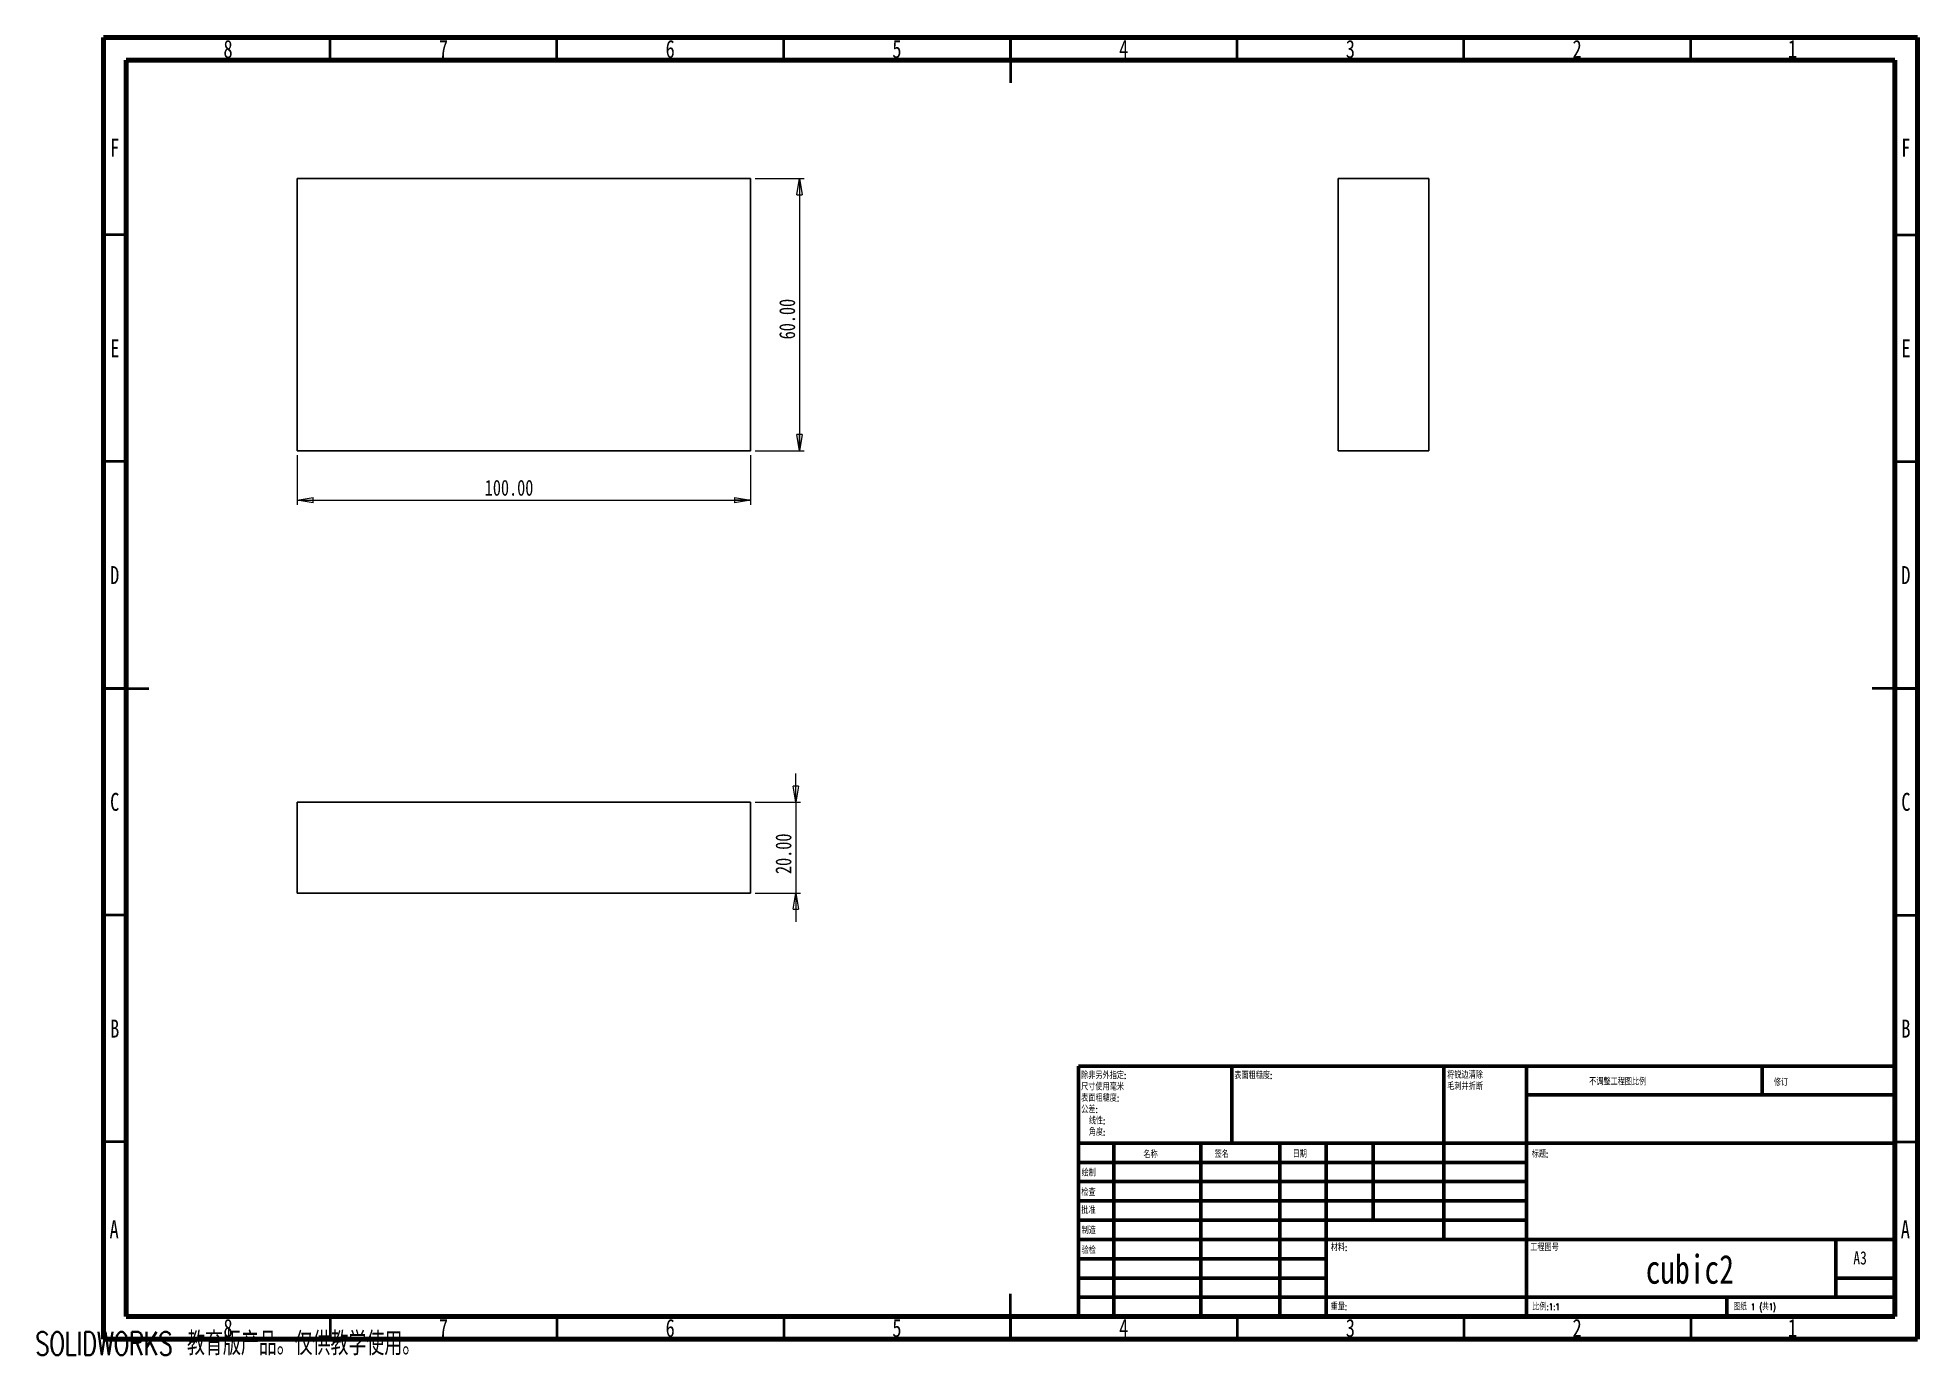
# Model space of a CAD drawing. Header units: millimetres. Extents: x 0 to 415, y 1 to 292.
import ezdxf

# ---------------------------------------------------------------- set-up
doc = ezdxf.new("R2010")
doc.units = ezdxf.units.MM
doc.styles.add('SLDTEXTSTYLE0', font='TXT', dxfattribs={"width": 0.75})
doc.styles.add('SLDTEXTSTYLE1', font='TXT', dxfattribs={"width": 0.75, "bigfont": 'bigfont'})
doc.styles.add('SLDTEXTSTYLE2', font='TXT', dxfattribs={"width": 0.694444, "bigfont": 'bigfont'})
doc.styles.add('SLDTEXTSTYLE3', font='TXT', dxfattribs={"width": 0.7, "bigfont": 'bigfont'})
doc.dimstyles.new('SLDDIMSTYLE0', dxfattribs={"dimtxt": 3.5, "dimasz": 3.556, "dimexe": 0, "dimexo": 0.0625, "dimgap": 0.875, "dimtad": 1, "dimrnd": 1e-09, "dimzin": 4, "dimdsep": 46, "dimtxsty": 'SLDTEXTSTYLE0', "dimblk1": 'CLOSED', "dimblk2": 'CLOSED', "dimsah": 1, "dimcen": 0.09, "dimadec": 0, "dimazin": 1, "dimtfac": 1, "dimtofl": 0, "dimtmove": 0, "dimatfit": 3, "dimldrblk": 'CLOSED', "dimfxl": 1, "dimfrac": 2, "dimtolj": 1, "dimtzin": 12, "dimarcsym": 0})
doc.dimstyles.new('SLDDIMSTYLE1', dxfattribs={"dimtxt": 3.5, "dimasz": 3.556, "dimexe": 0, "dimexo": 0.0625, "dimgap": 0.875, "dimtad": 1, "dimrnd": 1e-09, "dimzin": 4, "dimdsep": 46, "dimtxsty": 'SLDTEXTSTYLE0', "dimblk1": 'CLOSED', "dimblk2": 'CLOSED', "dimsah": 1, "dimcen": 0.09, "dimadec": 0, "dimazin": 1, "dimtfac": 1, "dimtmove": 0, "dimatfit": 0, "dimldrblk": 'CLOSED', "dimfxl": 1, "dimfrac": 2, "dimtolj": 1, "dimtzin": 12, "dimarcsym": 0})

# ---------------------------------------------------------------- blocks, each defined once
blk = doc.blocks.new('SW_NOTE_0')
at = {"color": 0, "linetype": 'Continuous', "lineweight": 0, "char_height": 1.5, "attachment_point": 1, "style": 'SLDTEXTSTYLE1'}
for s, insert in [('除非另外指定:', (0, 1.93)), ('表面粗糙度:', (0, -3.07)), ('尺寸使用毫米', (0, -0.57)), ('公差:', (0, -5.57)), ('线性:', (1.69, -8.07)), ('角度:', (1.69, -10.57))]:
    blk.add_mtext(s, dxfattribs=dict(at, insert=insert))
blk = doc.blocks.new('SW_NOTE_0_1')
at = {"color": 0, "linetype": 'Continuous', "lineweight": 0, "char_height": 1.5, "attachment_point": 1, "style": 'SLDTEXTSTYLE1'}
for s, insert in [('将锐边清除', (0, 1.93)), ('毛刺并折断', (0, -0.57))]:
    blk.add_mtext(s, dxfattribs=dict(at, insert=insert))
blk = doc.blocks.new('_Closed')
at = {"color": 0, "linetype": 'ByBlock', "lineweight": -2}
for p, q in [((-1, 0.166667), (0, 0)), ((-1, 0.166667), (-1, -0.166667)), ((0, 0), (-1, -0.166667)), ((0, 0), (-1, 0))]:
    blk.add_line(p, q, dxfattribs=at)
blk = doc.blocks.new('_D')
at = {"color": 7, "linetype": 'Continuous', "lineweight": 0}
for p, q in [((57.69, 199.91), (57.69, 188.99)), ((157.69, 199.91), (157.69, 188.99)), ((57.69, 189.99), (157.69, 189.99))]:
    blk.add_line(p, q, dxfattribs=at)
at = {"color": 7, "linetype": 'Continuous', "lineweight": 18, "xscale": 3.556, "yscale": 3.556, "rotation": 180}
blk.add_blockref('_Closed', (57.69, 189.99, -10), dxfattribs=at)
at = {"color": 7, "linetype": 'Continuous', "lineweight": 18, "xscale": 3.556, "yscale": 3.556}
blk.add_blockref('_Closed', (157.69, 189.99, -10), dxfattribs=at)
at = {"color": 7, "linetype": 'Continuous', "lineweight": 18, "insert": (99.07, 194.5), "char_height": 3.5, "attachment_point": 1, "style": 'SLDTEXTSTYLE0'}
blk.add_mtext('100.00', dxfattribs=at)
blk = doc.blocks.new('_D_1')
at = {"color": 7, "linetype": 'Continuous', "lineweight": 0}
for p, q in [((158.69, 260.91), (169.51, 260.91)), ((168.51, 260.91), (168.51, 200.91)), ((158.69, 200.91), (169.51, 200.91))]:
    blk.add_line(p, q, dxfattribs=at)
at = {"color": 7, "linetype": 'Continuous', "lineweight": 18, "xscale": 3.556, "yscale": 3.556}
for p, rotation in [((168.51, 260.91, -10), 90), ((168.51, 200.91, -10), 270)]:
    blk.add_blockref('_Closed', p, dxfattribs=dict(at, rotation=rotation))
at = {"color": 7, "linetype": 'Continuous', "lineweight": 18, "insert": (164, 225.47), "char_height": 3.5, "attachment_point": 1, "rotation": 90, "style": 'SLDTEXTSTYLE0'}
blk.add_mtext('60.00', dxfattribs=at)
blk = doc.blocks.new('_D_2')
at = {"color": 7, "linetype": 'Continuous', "lineweight": 0}
for p, q in [((167.69, 123.39), (167.69, 129.74)), ((158.69, 123.39), (168.69, 123.39)), ((167.69, 123.39), (167.69, 103.39)), ((158.69, 103.39), (168.69, 103.39)), ((167.69, 103.39), (167.69, 97.04))]:
    blk.add_line(p, q, dxfattribs=at)
at = {"color": 7, "linetype": 'Continuous', "lineweight": 18, "xscale": 3.556, "yscale": 3.556}
for p, rotation in [((167.69, 123.39, 30), 270), ((167.69, 103.39, 30), 90)]:
    blk.add_blockref('_Closed', p, dxfattribs=dict(at, rotation=rotation))
at = {"color": 7, "linetype": 'Continuous', "lineweight": 18, "insert": (163.18, 107.58), "char_height": 3.5, "attachment_point": 1, "rotation": 90, "style": 'SLDTEXTSTYLE0'}
blk.add_mtext('20.00', dxfattribs=at)

msp = doc.modelspace()

# ---------------------------------------------------------------- linework, layer by layer
at = {"color": 7, "linetype": 'Continuous', "lineweight": 70}
for p, q in [((15, 5), (15, 292)), ((15, 292), (415, 292)), ((415, 292), (415, 5)), ((20, 10), (20, 287)), ((20, 287), (410, 287)), ((410, 287), (410, 10)), ((410, 10), (20, 10)), ((415, 5), (15, 5))]:
    msp.add_line(p, q, dxfattribs=at)
at = {"color": 7, "linetype": 'Continuous', "lineweight": 35}
for p, q in [((65, 287), (65, 292)), ((115, 287), (115, 292)), ((165, 287), (165, 292)), ((215, 292), (215, 282)), ((215, 287), (215, 292)), ((265, 287), (265, 292)), ((315, 287), (315, 292)), ((365, 287), (365, 292)), ((20, 248.5), (15, 248.5)), ((410, 248.5), (415, 248.5)), ((20, 198.5), (15, 198.5)), ((410, 198.5), (415, 198.5)), ((15, 148.5), (25, 148.5)), ((20, 148.5), (15, 148.5)), ((415, 148.5), (405, 148.5)), ((410, 148.5), (415, 148.5)), ((20, 98.5), (15, 98.5)), ((410, 98.5), (415, 98.5)), ((20, 48.5), (15, 48.5)), ((410, 48.5), (415, 48.5)), ((215, 5), (215, 15)), ((65, 10), (65, 5)), ((115, 10), (115, 5)), ((165, 10), (165, 5)), ((215, 10), (215, 5)), ((265, 10), (265, 5)), ((315, 10), (315, 5)), ((365, 10), (365, 5))]:
    msp.add_line(p, q, dxfattribs=at)
at = {"color": 7, "linetype": 'Continuous', "lineweight": 25}
for p, q in [((57.687, 260.913), (157.687, 260.913)), ((57.687, 260.913), (57.687, 200.913)), ((157.687, 260.913), (157.687, 200.913)), ((287.294, 260.913), (287.294, 200.913)), ((287.294, 260.913), (307.294, 260.913)), ((307.294, 260.913), (307.294, 200.913)), ((57.687, 200.913), (157.687, 200.913)), ((287.294, 200.913), (307.294, 200.913)), ((57.687, 123.394), (157.687, 123.394)), ((57.687, 103.394), (57.687, 123.394)), ((157.687, 123.394), (157.687, 103.394)), ((157.687, 103.394), (57.687, 103.394))]:
    msp.add_line(p, q, dxfattribs=at)
at = {"color": 7, "linetype": 'Continuous', "lineweight": 50}
for p, q in [((230, 65.25), (410, 65.25)), ((230, 65.25), (230, 10)), ((263.8, 48.25), (263.8, 65.25)), ((310.6, 65.25), (310.6, 27)), ((328.8, 65.25), (328.8, 10)), ((380.8, 58.875), (380.8, 65.25)), ((410, 58.875), (328.8, 58.875)), ((410, 48.25), (230, 48.25)), ((237.8, 48.25), (237.8, 10)), ((256.991, 48.25), (256.991, 10)), ((274.399, 48.25), (274.399, 10)), ((284.6, 10), (284.6, 48.25)), ((295, 31.25), (295, 48.25)), ((328.8, 44), (230, 44)), ((328.8, 39.75), (230, 39.75)), ((328.8, 35.5), (230, 35.5)), ((328.8, 31.25), (230, 31.25)), ((284.6, 27), (230, 27)), ((284.6, 27), (410, 27)), ((397, 14.25), (397, 27)), ((284.6, 22.75), (230, 22.75)), ((284.6, 18.5), (230, 18.5)), ((410, 18.5), (397, 18.5)), ((230, 14.25), (410, 14.25)), ((373, 10), (373, 14.25))]:
    msp.add_line(p, q, dxfattribs=at)

# ---------------------------------------------------------------- block references
at = {"color": 7, "linetype": 'Continuous', "lineweight": 0}
for name, p in [('SW_NOTE_0', (230.594, 61.987)), ('SW_NOTE_0_1', (311.309, 62.069))]:
    msp.add_blockref(name, p, dxfattribs=at)

# ---------------------------------------------------------------- texts
for s, insert, char_height, attachment_point, style in [('8', (42.46, 291.476), 3.969, 2, 'SLDTEXTSTYLE0'), ('7', (89.96, 291.476), 3.969, 2, 'SLDTEXTSTYLE0'), ('6', (139.96, 291.476), 3.969, 2, 'SLDTEXTSTYLE0'), ('5', (189.96, 291.476), 3.969, 2, 'SLDTEXTSTYLE0'), ('4', (239.96, 291.476), 3.969, 2, 'SLDTEXTSTYLE0'), ('3', (289.96, 291.476), 3.969, 2, 'SLDTEXTSTYLE0'), ('2', (339.96, 291.476), 3.969, 2, 'SLDTEXTSTYLE0'), ('1', (387.46, 291.476), 3.969, 2, 'SLDTEXTSTYLE0'), ('F', (17.458, 269.726), 3.969, 2, 'SLDTEXTSTYLE0'), ('F', (412.458, 269.726), 3.969, 2, 'SLDTEXTSTYLE0'), ('E', (17.508, 225.476), 3.969, 2, 'SLDTEXTSTYLE0'), ('E', (412.508, 225.476), 3.969, 2, 'SLDTEXTSTYLE0'), ('D', (17.453, 175.476), 3.969, 2, 'SLDTEXTSTYLE0'), ('D', (412.453, 175.476), 3.969, 2, 'SLDTEXTSTYLE0'), ('C', (17.459, 125.476), 3.969, 2, 'SLDTEXTSTYLE0'), ('C', (412.459, 125.476), 3.969, 2, 'SLDTEXTSTYLE0'), ('B', (17.471, 75.476), 3.969, 2, 'SLDTEXTSTYLE0'), ('B', (412.471, 75.476), 3.969, 2, 'SLDTEXTSTYLE0'), ('表面粗糙度:', (264.371, 63.919), 1.5, 1, 'SLDTEXTSTYLE1'), ('不调整工程图比例', (342.615, 62.533), 1.5, 1, 'SLDTEXTSTYLE1'), ('修订', (383.328, 62.335), 1.5, 1, 'SLDTEXTSTYLE1'), ('名称', (244.322, 46.501), 1.5, 1, 'SLDTEXTSTYLE1'), ('签名', (260.034, 46.562), 1.5, 1, 'SLDTEXTSTYLE1'), ('日期', (277.215, 46.576), 1.5, 1, 'SLDTEXTSTYLE1'), ('标题:', (329.956, 46.576), 1.5, 1, 'SLDTEXTSTYLE1'), ('绘制', (230.685, 42.43), 1.5, 1, 'SLDTEXTSTYLE1'), ('检查', (230.624, 38.154), 1.5, 1, 'SLDTEXTSTYLE1'), ('批准', (230.622, 34.177), 1.5, 1, 'SLDTEXTSTYLE1'), ('A', (17.34, 31.226), 3.969, 2, 'SLDTEXTSTYLE0'), ('制造', (230.682, 29.734), 1.5, 1, 'SLDTEXTSTYLE1'), ('A', (412.34, 31.226), 3.969, 2, 'SLDTEXTSTYLE0'), ('验检', (230.677, 25.35), 1.5, 1, 'SLDTEXTSTYLE1'), ('材料:', (285.646, 25.986), 1.5, 1, 'SLDTEXTSTYLE1'), ('工程图号', (329.629, 25.986), 1.5, 1, 'SLDTEXTSTYLE1'), ('cubic2', (364.815, 23.607), 6.35, 2, 'SLDTEXTSTYLE0'), ('A3', (400.871, 24.406), 2.9104, 1, 'SLDTEXTSTYLE0'), ('重量:', (285.618, 12.949), 1.4986, 1, 'SLDTEXTSTYLE1'), ('比例:1:1', (330.074, 12.9), 1.5, 1, 'SLDTEXTSTYLE1'), ('图纸 1 (共1)', (374.478, 12.9), 1.5, 1, 'SLDTEXTSTYLE2'), ('8', (42.46, 9.476), 3.969, 2, 'SLDTEXTSTYLE0'), ('7', (89.96, 9.476), 3.969, 2, 'SLDTEXTSTYLE0'), ('6', (139.96, 9.476), 3.969, 2, 'SLDTEXTSTYLE0'), ('5', (189.96, 9.476), 3.969, 2, 'SLDTEXTSTYLE0'), ('4', (239.96, 9.476), 3.969, 2, 'SLDTEXTSTYLE0'), ('3', (289.96, 9.476), 3.969, 2, 'SLDTEXTSTYLE0'), ('2', (339.96, 9.476), 3.969, 2, 'SLDTEXTSTYLE0'), ('1', (387.46, 9.476), 3.969, 2, 'SLDTEXTSTYLE0')]:
    msp.add_mtext(s, dxfattribs=dict(at, insert=insert, char_height=char_height, attachment_point=attachment_point, style=style))
at = {"color": 7, "linetype": 'Continuous', "insert": (0, 6.623), "char_height": 5.1381, "attachment_point": 1, "style": 'SLDTEXTSTYLE3'}
msp.add_mtext('SOLIDWORKS 教育版产品。仅供教学使用。', dxfattribs=at)

# ---------------------------------------------------------------- dimensions: what is measured, and where the dimension line sits
at = {"color": 7, "linetype": 'Continuous', "lineweight": 18}
for base, p1, p2, dimstyle, picture, middle in [((168.512, 200.913), (157.687, 260.913), (157.687, 200.913), 'SLDDIMSTYLE0', '_D_1', (168.512, 231.289)), ((167.687, 103.394), (157.687, 123.394), (157.687, 103.394), 'SLDDIMSTYLE1', '_D_2', (167.687, 113.394))]:
    dim = msp.add_linear_dim(base=base, p1=p1, p2=p2, angle=90, dimstyle=dimstyle, dxfattribs=at)
    dim.commit()
    dim.dimension.update_dxf_attribs({"geometry": picture, "text_midpoint": middle, "dimtype": 160})
dim = msp.add_linear_dim(base=(157.687, 189.988), p1=(57.687, 200.913), p2=(157.687, 200.913), dimstyle='SLDDIMSTYLE0', dxfattribs=at)
dim.commit()
dim.dimension.update_dxf_attribs({"geometry": '_D', "text_midpoint": (106.185, 189.988), "dimtype": 160})

doc.saveas('drawing.dxf')
